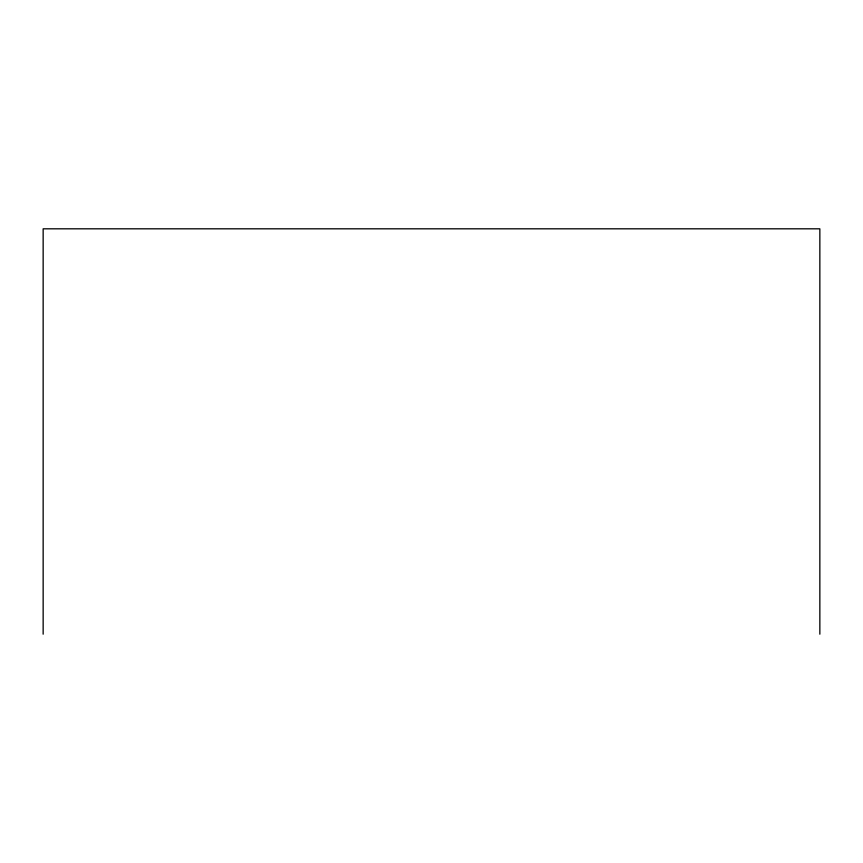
<?xml version="1.0" encoding="UTF-8"?>
<svg xmlns="http://www.w3.org/2000/svg" width="863" height="863" viewBox="0 0 863 863"><rect width="100%" height="100%" fill="white"/><g stroke="black" fill="none" stroke-linecap="round" stroke-linejoin="round"><path stroke-width="1.29" d="M819.85 634.186L819.85 228.814L43.15 228.814L43.15 634.186"/></g></svg>
